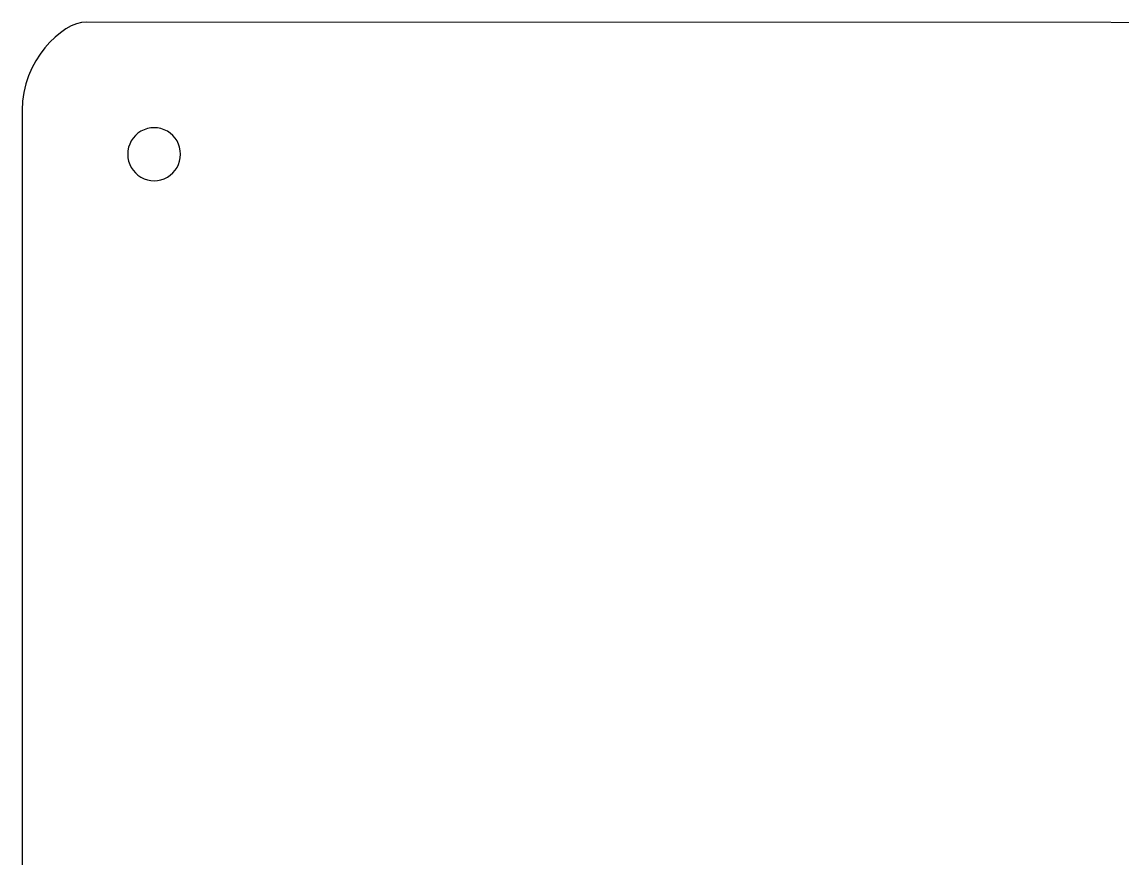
# Model space of a CAD drawing. Extents: x 224 to 350, y 17 to 279.
# Drawn here: x 224.5 to 287, y 65 to 112.5 of the extents above; entities that cross this region are included whole.
import ezdxf

# ---------------------------------------------------------------- set-up
doc = ezdxf.new("R2010")
doc.units = 0
doc.layers.add('For_Cutting', color=7, linetype='CONTINUOUS')

msp = doc.modelspace()

# ---------------------------------------------------------------- linework, layer by layer
at = {"layer": 'For_Cutting', "color": 5}
for points in [[(344.48248, 112.41711), (228.14749, 112.46501)], [(224.49459, 107.46368), (224.49459, 22.46388)]]:
    msp.add_lwpolyline(points, dxfattribs=at)
at = {"layer": 'For_Cutting', "color": 1}
msp.add_lwpolyline([(233.49459, 104.96387)], close=True, dxfattribs=at)
at = {"layer": 'For_Cutting', "color": 5}
msp.add_open_spline([(228.14749, 112.46501), (226.73316, 112.46401), (224.49458, 110.22492), (224.49459, 107.46368)], degree=3, dxfattribs=at)
at = {"layer": 'For_Cutting', "color": 1}
for points in [[(231.243831, 106.265099), (230.779343, 105.996565), (230.49365, 105.500394), (230.49459, 104.96387)], [(232.745349, 106.265099), (232.280862, 106.533632), (231.708318, 106.533632), (231.243831, 106.265099)], [(233.49459, 104.96387), (233.49553, 105.500394), (233.209837, 105.996565), (232.745349, 106.265099)], [(230.49459, 104.96387), (230.49365, 104.427346), (230.779343, 103.931175), (231.243831, 103.662641)], [(232.745349, 103.662641), (233.209837, 103.931175), (233.49553, 104.427346), (233.49459, 104.96387)], [(231.243831, 103.662641), (231.708318, 103.394108), (232.280862, 103.394108), (232.745349, 103.662641)]]:
    msp.add_open_spline(points, degree=3, dxfattribs=at)

doc.saveas('drawing.dxf')
